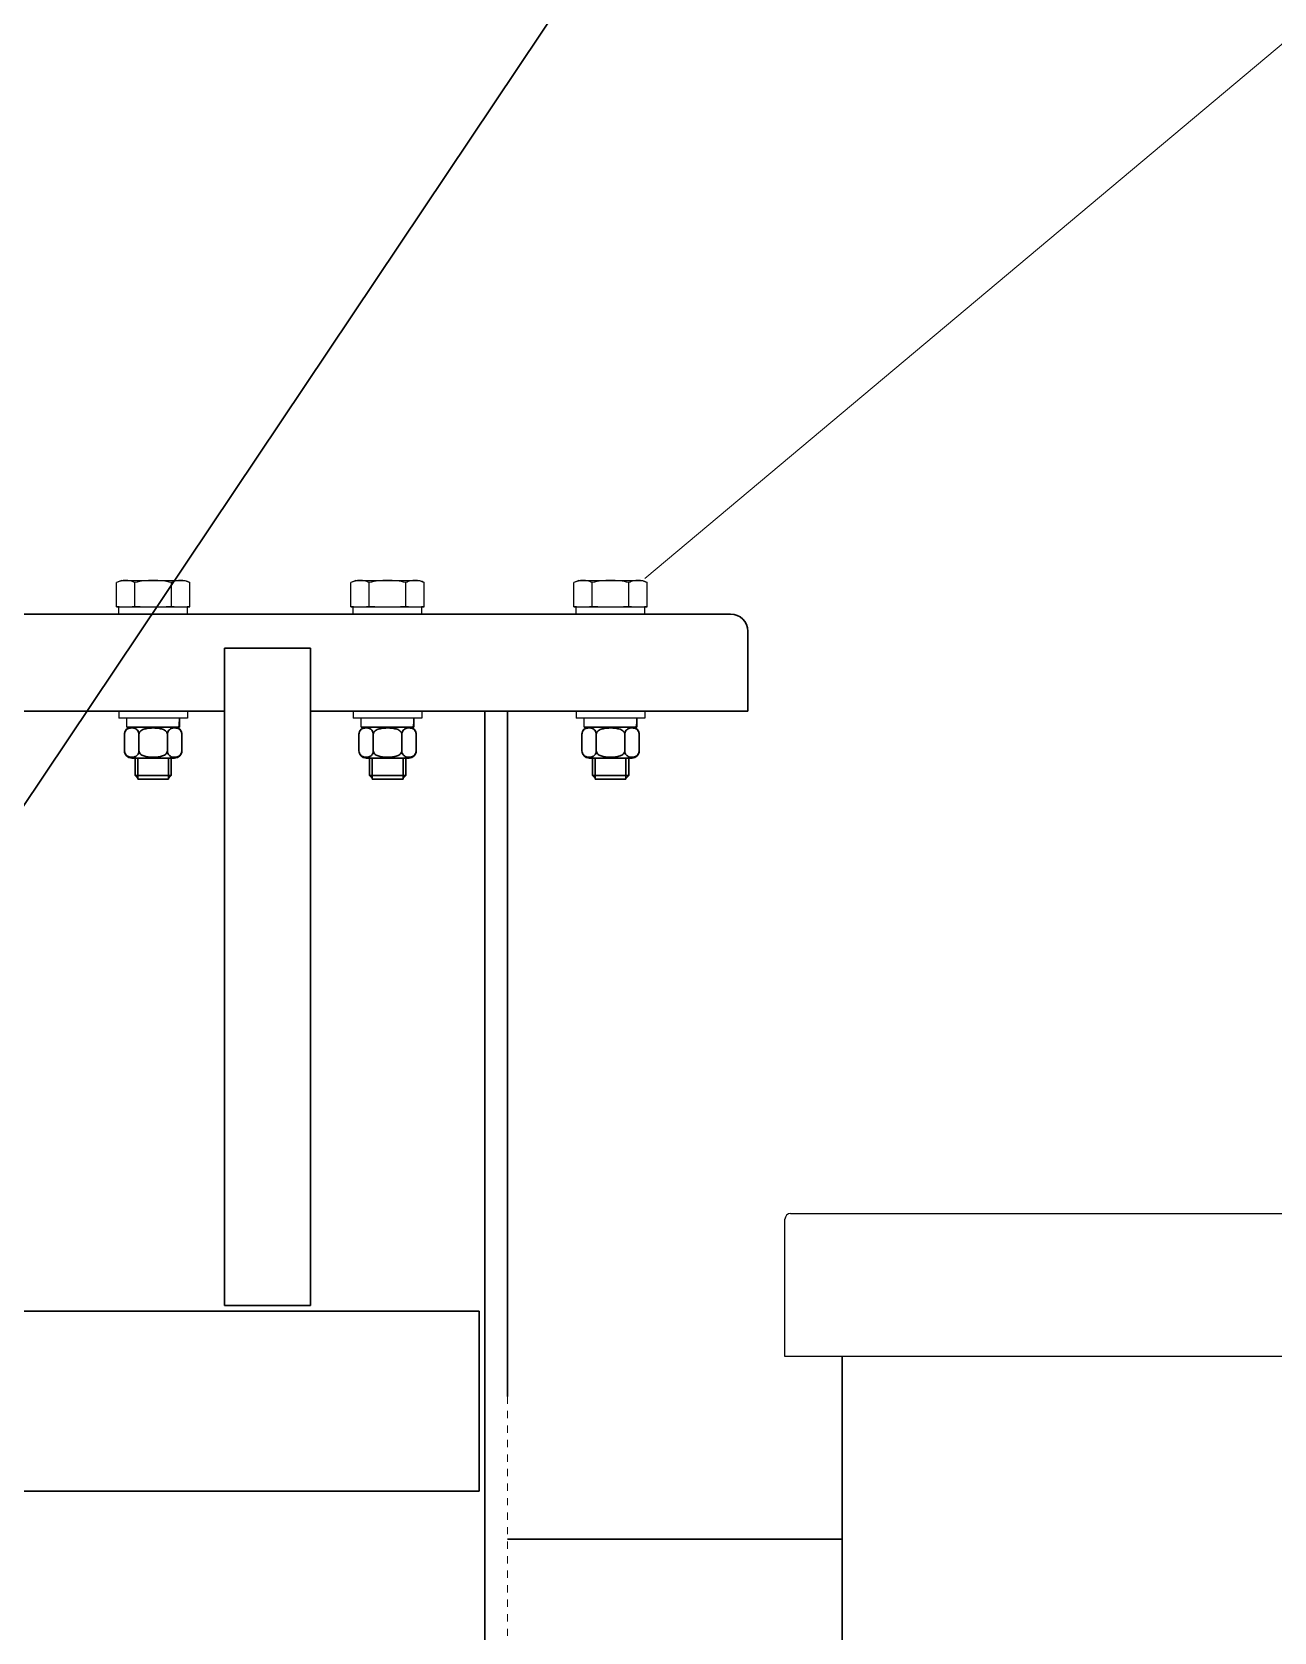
# Model space of a CAD drawing. Extents: x 54056 to 359947, y -41534 to 373650.
# Drawn here: x 81143 to 81578, y -35561 to -35001 of the extents above; entities that cross this region are included whole.
import ezdxf

# ---------------------------------------------------------------- set-up
doc = ezdxf.new("R2010")
doc.units = 0
doc.header["$LTSCALE"] = 3
doc.header["$MEASUREMENT"] = 0
doc.linetypes.add('AI-Linetype-3', pattern=[1.693333, 0.846667, -0.846667])
doc.layers.get('0').update_dxf_attribs({"linetype": 'CONTINUOUS', "lineweight": 30})
doc.layers.add('02', color=1, linetype='CONTINUOUS', lineweight=18)
doc.layers.add('DIM', color=4, linetype='CONTINUOUS', lineweight=20)
doc.layers.add('02___PRT_ALL_AXES', color=7, linetype='CONTINUOUS')
doc.layers.add('ROUNDS', color=7, linetype='CONTINUOUS')

msp = doc.modelspace()

# ---------------------------------------------------------------- linework, layer by layer
at = {"color": 1, "linetype": 'ByBlock'}
msp.add_line((80854.254, -35699.5), (81407.408, -34873.469), dxfattribs=at)
at = {"color": 7, "linetype": 'Continuous'}
for p, q in [((79425.74, -35205.153), (81387.74, -35205.153)), ((81172.908, -35202.653), (81173.864, -35202.653)), ((81178.369, -35202.653), (81181.236, -35202.653)), ((81190.244, -35202.653), (81193.111, -35202.653)), ((81197.616, -35202.653), (81198.572, -35202.653)), ((81254.908, -35202.653), (81255.864, -35202.653)), ((81260.369, -35202.653), (81263.236, -35202.653)), ((81272.244, -35202.653), (81275.111, -35202.653)), ((81279.616, -35202.653), (81280.572, -35202.653)), ((81332.908, -35202.653), (81333.864, -35202.653)), ((81338.369, -35202.653), (81341.236, -35202.653)), ((81350.244, -35202.653), (81353.111, -35202.653)), ((81357.616, -35202.653), (81358.572, -35202.653)), ((81393.74, -35239.153), (81393.74, -35211.153)), ((81210.74, -35447.153), (81210.74, -35217.153)), ((81240.74, -35217.153), (81210.74, -35217.153)), ((81240.74, -35217.153), (81240.74, -35447.153)), ((81210.74, -35239.153), (79419.74, -35239.153)), ((81393.74, -35239.153), (81240.74, -35239.153)), ((81309.74, -35239.153), (81309.74, -35478.953)), ((81176.54, -35244.753), (81194.94, -35244.753)), ((81194.744, -35244.753), (81194.744, -35244.747)), ((81194.94, -35244.753), (81194.94, -35241.98)), ((81258.54, -35244.753), (81276.94, -35244.753)), ((81276.744, -35244.753), (81276.744, -35244.747)), ((81276.94, -35244.753), (81276.94, -35241.98)), ((81336.54, -35244.753), (81354.94, -35244.753)), ((81354.744, -35244.753), (81354.744, -35244.747)), ((81354.94, -35244.753), (81354.94, -35241.98)), ((81175.725, -35253.049), (81175.725, -35247.257)), ((81180.733, -35253.049), (81180.733, -35247.257)), ((81190.748, -35253.049), (81190.748, -35247.257)), ((81195.755, -35253.049), (81195.755, -35247.257)), ((81257.725, -35253.049), (81257.725, -35247.257)), ((81262.733, -35253.049), (81262.733, -35247.257)), ((81272.748, -35253.049), (81272.748, -35247.257)), ((81277.755, -35253.049), (81277.755, -35247.257)), ((81335.725, -35253.049), (81335.725, -35247.257)), ((81340.733, -35253.049), (81340.733, -35247.257)), ((81350.748, -35253.049), (81350.748, -35247.257)), ((81355.755, -35253.049), (81355.755, -35247.257)), ((81178.229, -35255.553), (81193.251, -35255.553)), ((81179.39, -35255.553), (81179.39, -35261.708)), ((81192.09, -35255.553), (81192.09, -35261.708)), ((81260.229, -35255.553), (81275.251, -35255.553)), ((81261.39, -35255.553), (81261.39, -35261.708)), ((81274.09, -35255.553), (81274.09, -35261.708)), ((81338.229, -35255.553), (81353.251, -35255.553)), ((81339.39, -35255.553), (81339.39, -35261.708)), ((81352.09, -35255.553), (81352.09, -35261.708)), ((81192.09, -35261.708), (81179.39, -35261.708)), ((81180.66, -35262.978), (81179.39, -35261.708)), ((81180.343, -35262.978), (81191.138, -35262.978)), ((81190.82, -35262.978), (81192.09, -35261.708)), ((81274.09, -35261.708), (81261.39, -35261.708)), ((81262.66, -35262.978), (81261.39, -35261.708)), ((81262.343, -35262.978), (81273.138, -35262.978)), ((81272.82, -35262.978), (81274.09, -35261.708)), ((81352.09, -35261.708), (81339.39, -35261.708)), ((81340.66, -35262.978), (81339.39, -35261.708)), ((81340.343, -35262.978), (81351.138, -35262.978)), ((81350.82, -35262.978), (81352.09, -35261.708)), ((81210.74, -35447.153), (81240.74, -35447.153)), ((81299.74, -35449.153), (80610.725, -35449.153)), ((81299.74, -35449.153), (81299.74, -35512.153)), ((81426.74, -37175.153), (81426.74, -35464.953)), ((80610.725, -35512.153), (81299.74, -35512.153))]:
    msp.add_line(p, q, dxfattribs=at)
at = {"color": 3, "linetype": 'Continuous'}
for p, q in [((81301.74, -37234.153), (81301.74, -35239.153)), ((81309.74, -35528.953), (81426.74, -35528.953))]:
    msp.add_line(p, q, dxfattribs=at)
at = {"color": 2, "linetype": 'Continuous'}
for p, q in [((81180.343, -35262.978), (81180.343, -35255.553)), ((81191.138, -35262.978), (81191.138, -35255.553)), ((81262.343, -35262.978), (81262.343, -35255.553)), ((81273.138, -35262.978), (81273.138, -35255.553)), ((81340.343, -35262.978), (81340.343, -35255.553)), ((81351.138, -35262.978), (81351.138, -35255.553))]:
    msp.add_line(p, q, dxfattribs=at)
at = {"color": 7, "linetype": 'Continuous'}
for centre, radius, start, end in [((81387.74, -35211.153), 6, 0, 90), ((81178.229, -35247.257), 2.504, 90, 179.99979), ((81193.251, -35247.257), 2.504, 0, 90), ((81260.229, -35247.257), 2.504, 90, 179.99979), ((81275.251, -35247.257), 2.504, 0, 90), ((81338.229, -35247.257), 2.504, 90, 179.99979), ((81353.251, -35247.257), 2.504, 0, 90), ((81178.229, -35253.049), 2.504, 180, 270), ((81193.251, -35253.049), 2.504, 270, 359.99987), ((81260.229, -35253.049), 2.504, 180, 270), ((81275.251, -35253.049), 2.504, 270, 359.99987), ((81338.229, -35253.049), 2.504, 180, 270), ((81353.251, -35253.049), 2.504, 270, 359.99987)]:
    msp.add_arc(centre, radius, start, end, dxfattribs=at)
for centre, start_param, end_param in [((81185.74, -35241.48), 4.5058642, 4.7015192), ((81185.74, -35241.98), -1.7457208, -1.5527772), ((81267.74, -35241.48), 4.5058642, 4.7015192), ((81267.74, -35241.98), -1.7457208, -1.5527772), ((81345.74, -35241.48), 4.5058642, 4.7015192), ((81345.74, -35241.98), -1.7457208, -1.5527772)]:
    msp.add_ellipse(centre, major_axis=(0, 15.935), ratio=0.5773503, start_param=start_param, end_param=end_param, dxfattribs=at)
for points, knots in [([(81179.39, -35245.228), (81179.063, -35245.106), (81178.36, -35245.001), (81177.281, -35245.085), (81176.073, -35245.686), (81175.725, -35246.699), (81175.725, -35247.257)], [0, 0, 0, 0, 0.2140288, 0.4263906, 0.658478, 1, 1, 1, 1]), ([(81180.733, -35247.257), (81180.733, -35246.751), (81180.461, -35245.848), (81179.714, -35245.349), (81179.39, -35245.228)], [0, 0, 0, 0, 0.5933627, 1, 1, 1, 1]), ([(81190.748, -35247.257), (81190.748, -35247.011), (81190.588, -35246.512), (81190.056, -35245.975), (81189.404, -35245.606), (81188.463, -35245.279), (81187.23, -35245.081), (81185.741, -35245.018), (81184.251, -35245.081), (81183.018, -35245.278), (81182.077, -35245.606), (81181.425, -35245.975), (81180.892, -35246.512), (81180.733, -35247.011), (81180.733, -35247.257)], [0, 0, 0, 0, 0.0619982, 0.1243731, 0.1869244, 0.2495357, 0.3746946, 0.4999514, 0.6252133, 0.7503915, 0.8130192, 0.8755882, 0.9379929, 1, 1, 1, 1]), ([(81192.09, -35245.228), (81191.765, -35245.35), (81191.019, -35245.848), (81190.748, -35246.751), (81190.748, -35247.257)], [0, 0, 0, 0, 0.4066719, 1, 1, 1, 1]), ([(81195.755, -35247.257), (81195.755, -35246.699), (81195.407, -35245.686), (81194.199, -35245.085), (81193.12, -35245.001), (81192.417, -35245.106), (81192.09, -35245.228)], [0, 0, 0, 0, 0.3414928, 0.5735687, 0.7859444, 1, 1, 1, 1]), ([(81261.39, -35245.228), (81261.063, -35245.106), (81260.36, -35245.001), (81259.281, -35245.085), (81258.073, -35245.686), (81257.725, -35246.699), (81257.725, -35247.257)], [0, 0, 0, 0, 0.2140288, 0.4263906, 0.658478, 1, 1, 1, 1]), ([(81262.733, -35247.257), (81262.733, -35246.751), (81262.461, -35245.848), (81261.714, -35245.349), (81261.39, -35245.228)], [0, 0, 0, 0, 0.5933627, 1, 1, 1, 1]), ([(81272.748, -35247.257), (81272.748, -35247.011), (81272.588, -35246.512), (81272.056, -35245.975), (81271.404, -35245.606), (81270.463, -35245.279), (81269.23, -35245.081), (81267.741, -35245.018), (81266.251, -35245.081), (81265.018, -35245.278), (81264.077, -35245.606), (81263.425, -35245.975), (81262.892, -35246.512), (81262.733, -35247.011), (81262.733, -35247.257)], [0, 0, 0, 0, 0.0619982, 0.1243731, 0.1869244, 0.2495357, 0.3746946, 0.4999514, 0.6252133, 0.7503915, 0.8130192, 0.8755882, 0.9379929, 1, 1, 1, 1]), ([(81274.09, -35245.228), (81273.765, -35245.35), (81273.019, -35245.848), (81272.748, -35246.751), (81272.748, -35247.257)], [0, 0, 0, 0, 0.4066719, 1, 1, 1, 1]), ([(81277.755, -35247.257), (81277.755, -35246.699), (81277.407, -35245.686), (81276.199, -35245.085), (81275.12, -35245.001), (81274.417, -35245.106), (81274.09, -35245.228)], [0, 0, 0, 0, 0.3414928, 0.5735687, 0.7859444, 1, 1, 1, 1]), ([(81339.39, -35245.228), (81339.063, -35245.106), (81338.36, -35245.001), (81337.281, -35245.085), (81336.073, -35245.686), (81335.725, -35246.699), (81335.725, -35247.257)], [0, 0, 0, 0, 0.2140288, 0.4263906, 0.658478, 1, 1, 1, 1]), ([(81340.733, -35247.257), (81340.733, -35246.751), (81340.461, -35245.848), (81339.714, -35245.349), (81339.39, -35245.228)], [0, 0, 0, 0, 0.5933627, 1, 1, 1, 1]), ([(81350.748, -35247.257), (81350.748, -35247.011), (81350.588, -35246.512), (81350.056, -35245.975), (81349.404, -35245.606), (81348.463, -35245.279), (81347.23, -35245.081), (81345.741, -35245.018), (81344.251, -35245.081), (81343.018, -35245.278), (81342.077, -35245.606), (81341.425, -35245.975), (81340.892, -35246.512), (81340.733, -35247.011), (81340.733, -35247.257)], [0, 0, 0, 0, 0.0619982, 0.1243731, 0.1869244, 0.2495357, 0.3746946, 0.4999514, 0.6252133, 0.7503915, 0.8130192, 0.8755882, 0.9379929, 1, 1, 1, 1]), ([(81352.09, -35245.228), (81351.765, -35245.35), (81351.019, -35245.848), (81350.748, -35246.751), (81350.748, -35247.257)], [0, 0, 0, 0, 0.4066719, 1, 1, 1, 1]), ([(81355.755, -35247.257), (81355.755, -35246.699), (81355.407, -35245.686), (81354.199, -35245.085), (81353.12, -35245.001), (81352.417, -35245.106), (81352.09, -35245.228)], [0, 0, 0, 0, 0.3414928, 0.5735687, 0.7859444, 1, 1, 1, 1]), ([(81175.725, -35253.049), (81175.725, -35253.607), (81176.073, -35254.619), (81177.281, -35255.221), (81178.36, -35255.304), (81179.063, -35255.2), (81179.39, -35255.077)], [0, 0, 0, 0, 0.3414567, 0.5735418, 0.7859316, 1, 1, 1, 1]), ([(81179.39, -35255.077), (81179.715, -35254.956), (81180.461, -35254.458), (81180.733, -35253.554), (81180.733, -35253.049)], [0, 0, 0, 0, 0.4066668, 1, 1, 1, 1]), ([(81180.733, -35253.049), (81180.733, -35253.295), (81180.892, -35253.793), (81181.424, -35254.33), (81182.076, -35254.7), (81183.017, -35255.027), (81184.25, -35255.225), (81185.739, -35255.288), (81187.229, -35255.225), (81188.462, -35255.027), (81189.403, -35254.7), (81190.055, -35254.331), (81190.588, -35253.794), (81190.748, -35253.295), (81190.748, -35253.049)], [0, 0, 0, 0, 0.0619976, 0.1243723, 0.1869241, 0.249535, 0.3746935, 0.4999505, 0.6252127, 0.7503919, 0.8130201, 0.8755886, 0.9379912, 1, 1, 1, 1]), ([(81190.748, -35253.049), (81190.748, -35253.554), (81191.019, -35254.458), (81191.765, -35254.956), (81192.09, -35255.078)], [0, 0, 0, 0, 0.5933064, 1, 1, 1, 1]), ([(81192.09, -35255.078), (81192.417, -35255.2), (81193.12, -35255.304), (81194.199, -35255.221), (81195.407, -35254.62), (81195.755, -35253.607), (81195.755, -35253.049)], [0, 0, 0, 0, 0.2140404, 0.4264122, 0.6585092, 1, 1, 1, 1]), ([(81257.725, -35253.049), (81257.725, -35253.607), (81258.073, -35254.619), (81259.281, -35255.221), (81260.36, -35255.304), (81261.063, -35255.2), (81261.39, -35255.077)], [0, 0, 0, 0, 0.3414567, 0.5735418, 0.7859316, 1, 1, 1, 1]), ([(81261.39, -35255.077), (81261.715, -35254.956), (81262.461, -35254.458), (81262.733, -35253.554), (81262.733, -35253.049)], [0, 0, 0, 0, 0.4066668, 1, 1, 1, 1]), ([(81262.733, -35253.049), (81262.733, -35253.295), (81262.892, -35253.793), (81263.424, -35254.33), (81264.076, -35254.7), (81265.017, -35255.027), (81266.25, -35255.225), (81267.739, -35255.288), (81269.229, -35255.225), (81270.462, -35255.027), (81271.403, -35254.7), (81272.055, -35254.331), (81272.588, -35253.794), (81272.748, -35253.295), (81272.748, -35253.049)], [0, 0, 0, 0, 0.0619976, 0.1243723, 0.1869241, 0.249535, 0.3746935, 0.4999505, 0.6252127, 0.7503919, 0.8130201, 0.8755886, 0.9379912, 1, 1, 1, 1]), ([(81272.748, -35253.049), (81272.748, -35253.554), (81273.019, -35254.458), (81273.765, -35254.956), (81274.09, -35255.078)], [0, 0, 0, 0, 0.5933064, 1, 1, 1, 1]), ([(81274.09, -35255.078), (81274.417, -35255.2), (81275.12, -35255.304), (81276.199, -35255.221), (81277.407, -35254.62), (81277.755, -35253.607), (81277.755, -35253.049)], [0, 0, 0, 0, 0.2140404, 0.4264122, 0.6585092, 1, 1, 1, 1]), ([(81335.725, -35253.049), (81335.725, -35253.607), (81336.073, -35254.619), (81337.281, -35255.221), (81338.36, -35255.304), (81339.063, -35255.2), (81339.39, -35255.077)], [0, 0, 0, 0, 0.3414567, 0.5735418, 0.7859316, 1, 1, 1, 1]), ([(81339.39, -35255.077), (81339.715, -35254.956), (81340.461, -35254.458), (81340.733, -35253.554), (81340.733, -35253.049)], [0, 0, 0, 0, 0.4066668, 1, 1, 1, 1]), ([(81340.733, -35253.049), (81340.733, -35253.295), (81340.892, -35253.793), (81341.424, -35254.33), (81342.076, -35254.7), (81343.017, -35255.027), (81344.25, -35255.225), (81345.739, -35255.288), (81347.229, -35255.225), (81348.462, -35255.027), (81349.403, -35254.7), (81350.055, -35254.331), (81350.588, -35253.794), (81350.748, -35253.295), (81350.748, -35253.049)], [0, 0, 0, 0, 0.0619976, 0.1243723, 0.1869241, 0.249535, 0.3746935, 0.4999505, 0.6252127, 0.7503919, 0.8130201, 0.8755886, 0.9379912, 1, 1, 1, 1]), ([(81350.748, -35253.049), (81350.748, -35253.554), (81351.019, -35254.458), (81351.765, -35254.956), (81352.09, -35255.078)], [0, 0, 0, 0, 0.5933064, 1, 1, 1, 1]), ([(81352.09, -35255.078), (81352.417, -35255.2), (81353.12, -35255.304), (81354.199, -35255.221), (81355.407, -35254.62), (81355.755, -35253.607), (81355.755, -35253.049)], [0, 0, 0, 0, 0.2140404, 0.4264122, 0.6585092, 1, 1, 1, 1])]:
    msp.add_open_spline(points, degree=3, knots=knots, dxfattribs=at)
at = {"layer": '02'}
msp.add_line((81715.805, -34892.319), (81357.74, -35192.696), dxfattribs=at)
at = {"layer": '02___PRT_ALL_AXES', "color": 7, "linetype": 'Continuous'}
for p, q in [((81174.628, -35193.407), (81172.908, -35194.119)), ((81172.908, -35202.653), (81172.908, -35194.119)), ((81174.628, -35193.407), (81196.853, -35193.407)), ((81179.324, -35202.653), (81179.324, -35194.119)), ((81192.156, -35202.653), (81192.156, -35194.119)), ((81196.853, -35193.407), (81198.572, -35194.119)), ((81198.572, -35202.653), (81198.572, -35194.119)), ((81256.628, -35193.407), (81254.908, -35194.119)), ((81254.908, -35202.653), (81254.908, -35194.119)), ((81256.628, -35193.407), (81278.853, -35193.407)), ((81261.324, -35202.653), (81261.324, -35194.119)), ((81274.156, -35202.653), (81274.156, -35194.119)), ((81278.853, -35193.407), (81280.572, -35194.119)), ((81280.572, -35202.653), (81280.572, -35194.119)), ((81334.628, -35193.407), (81332.908, -35194.119)), ((81332.908, -35202.653), (81332.908, -35194.119)), ((81334.628, -35193.407), (81356.853, -35193.407)), ((81339.324, -35202.653), (81339.324, -35194.119)), ((81352.156, -35202.653), (81352.156, -35194.119)), ((81356.853, -35193.407), (81358.572, -35194.119)), ((81358.572, -35202.653), (81358.572, -35194.119)), ((81173.74, -35205.153), (81173.74, -35202.653)), ((81173.864, -35202.653), (81178.369, -35202.653)), ((81181.236, -35202.653), (81190.244, -35202.653)), ((81193.111, -35202.653), (81197.616, -35202.653)), ((81197.74, -35205.153), (81197.74, -35202.653)), ((81255.74, -35205.153), (81255.74, -35202.653)), ((81255.864, -35202.653), (81260.369, -35202.653)), ((81263.236, -35202.653), (81272.244, -35202.653)), ((81275.111, -35202.653), (81279.616, -35202.653)), ((81279.74, -35205.153), (81279.74, -35202.653)), ((81333.74, -35205.153), (81333.74, -35202.653)), ((81333.864, -35202.653), (81338.369, -35202.653)), ((81341.236, -35202.653), (81350.244, -35202.653)), ((81353.111, -35202.653), (81357.616, -35202.653)), ((81357.74, -35205.153), (81357.74, -35202.653)), ((81173.74, -35239.153), (81173.74, -35241.653)), ((81197.74, -35239.153), (81197.74, -35241.653)), ((81255.74, -35239.153), (81255.74, -35241.653)), ((81279.74, -35239.153), (81279.74, -35241.653)), ((81333.74, -35239.153), (81333.74, -35241.653)), ((81357.74, -35239.153), (81357.74, -35241.653)), ((81197.74, -35241.653), (81173.74, -35241.653)), ((81176.54, -35244.753), (81176.54, -35241.653)), ((81279.74, -35241.653), (81255.74, -35241.653)), ((81258.54, -35244.753), (81258.54, -35241.653)), ((81357.74, -35241.653), (81333.74, -35241.653)), ((81336.54, -35244.753), (81336.54, -35241.653))]:
    msp.add_line(p, q, dxfattribs=at)
for points, knots in [([(81174.664, -35193.562), (81174.516, -35193.593), (81173.918, -35193.736), (81173.336, -35193.942), (81172.908, -35194.119)], [0, 0, 0, 0, 0.2461746, 1, 1, 1, 1]), ([(81176.116, -35193.407), (81175.995, -35193.407), (81175.508, -35193.42), (81175.022, -35193.487), (81174.664, -35193.562)], [0, 0, 0, 0, 0.2488598, 1, 1, 1, 1]), ([(81179.324, -35194.119), (81178.807, -35193.905), (81178.015, -35193.634), (81176.929, -35193.44), (81176.386, -35193.407), (81176.116, -35193.407)], [0, 0, 0, 0, 0.5077631, 0.7551173, 1, 1, 1, 1]), ([(81185.74, -35193.407), (81184.663, -35193.407), (81182.507, -35193.541), (81180.379, -35193.901), (81179.324, -35194.119)], [0, 0, 0, 0, 0.4999515, 1, 1, 1, 1]), ([(81192.156, -35194.119), (81191.101, -35193.901), (81188.973, -35193.541), (81186.817, -35193.407), (81185.74, -35193.407)], [0, 0, 0, 0, 0.500044, 1, 1, 1, 1]), ([(81195.364, -35193.407), (81195.094, -35193.407), (81194.551, -35193.44), (81193.465, -35193.634), (81192.673, -35193.905), (81192.156, -35194.119)], [0, 0, 0, 0, 0.2448803, 0.4922326, 1, 1, 1, 1]), ([(81198.572, -35194.119), (81198.055, -35193.905), (81197.263, -35193.634), (81196.176, -35193.44), (81195.633, -35193.407), (81195.364, -35193.407)], [0, 0, 0, 0, 0.5077631, 0.7551173, 1, 1, 1, 1]), ([(81256.664, -35193.562), (81256.516, -35193.593), (81255.918, -35193.736), (81255.336, -35193.942), (81254.908, -35194.119)], [0, 0, 0, 0, 0.2461746, 1, 1, 1, 1]), ([(81258.116, -35193.407), (81257.995, -35193.407), (81257.508, -35193.42), (81257.022, -35193.487), (81256.664, -35193.562)], [0, 0, 0, 0, 0.2488598, 1, 1, 1, 1]), ([(81261.324, -35194.119), (81260.807, -35193.905), (81260.015, -35193.634), (81258.929, -35193.44), (81258.386, -35193.407), (81258.116, -35193.407)], [0, 0, 0, 0, 0.5077631, 0.7551173, 1, 1, 1, 1]), ([(81267.74, -35193.407), (81266.663, -35193.407), (81264.507, -35193.541), (81262.379, -35193.901), (81261.324, -35194.119)], [0, 0, 0, 0, 0.4999515, 1, 1, 1, 1]), ([(81274.156, -35194.119), (81273.101, -35193.901), (81270.973, -35193.541), (81268.817, -35193.407), (81267.74, -35193.407)], [0, 0, 0, 0, 0.500044, 1, 1, 1, 1]), ([(81277.364, -35193.407), (81277.094, -35193.407), (81276.551, -35193.44), (81275.465, -35193.634), (81274.673, -35193.905), (81274.156, -35194.119)], [0, 0, 0, 0, 0.2448803, 0.4922326, 1, 1, 1, 1]), ([(81280.572, -35194.119), (81280.055, -35193.905), (81279.263, -35193.634), (81278.176, -35193.44), (81277.633, -35193.407), (81277.364, -35193.407)], [0, 0, 0, 0, 0.5077631, 0.7551173, 1, 1, 1, 1]), ([(81334.664, -35193.562), (81334.516, -35193.593), (81333.918, -35193.736), (81333.336, -35193.942), (81332.908, -35194.119)], [0, 0, 0, 0, 0.2461746, 1, 1, 1, 1]), ([(81336.116, -35193.407), (81335.995, -35193.407), (81335.508, -35193.42), (81335.022, -35193.487), (81334.664, -35193.562)], [0, 0, 0, 0, 0.2488598, 1, 1, 1, 1]), ([(81339.324, -35194.119), (81338.807, -35193.905), (81338.015, -35193.634), (81336.929, -35193.44), (81336.386, -35193.407), (81336.116, -35193.407)], [0, 0, 0, 0, 0.5077631, 0.7551173, 1, 1, 1, 1]), ([(81345.74, -35193.407), (81344.663, -35193.407), (81342.507, -35193.541), (81340.379, -35193.901), (81339.324, -35194.119)], [0, 0, 0, 0, 0.4999515, 1, 1, 1, 1]), ([(81352.156, -35194.119), (81351.101, -35193.901), (81348.973, -35193.541), (81346.817, -35193.407), (81345.74, -35193.407)], [0, 0, 0, 0, 0.500044, 1, 1, 1, 1]), ([(81355.364, -35193.407), (81355.094, -35193.407), (81354.551, -35193.44), (81353.465, -35193.634), (81352.673, -35193.905), (81352.156, -35194.119)], [0, 0, 0, 0, 0.2448803, 0.4922326, 1, 1, 1, 1]), ([(81358.572, -35194.119), (81358.055, -35193.905), (81357.263, -35193.634), (81356.176, -35193.44), (81355.633, -35193.407), (81355.364, -35193.407)], [0, 0, 0, 0, 0.5077631, 0.7551173, 1, 1, 1, 1])]:
    msp.add_open_spline(points, degree=3, knots=knots, dxfattribs=at)
at = {"layer": 'DIM', "color": 2, "linetype": 'AI-Linetype-3'}
msp.add_line((81309.74, -35478.953), (81309.74, -37150.153), dxfattribs=at)
at = {"layer": 'DIM', "color": 2}
msp.add_line((81426.74, -35528.953), (81309.74, -35528.953), dxfattribs=at)
at = {"layer": 'ROUNDS', "color": 7, "linetype": 'Continuous'}
for p, q in [((81406.74, -35464.953), (81406.74, -35416.953)), ((81408.74, -35414.953), (82247.24, -35414.953)), ((82249.24, -35464.953), (81406.74, -35464.953))]:
    msp.add_line(p, q, dxfattribs=at)
msp.add_arc((81408.74, -35416.953), 2, 90, 180, dxfattribs=at)

doc.saveas('drawing.dxf')
